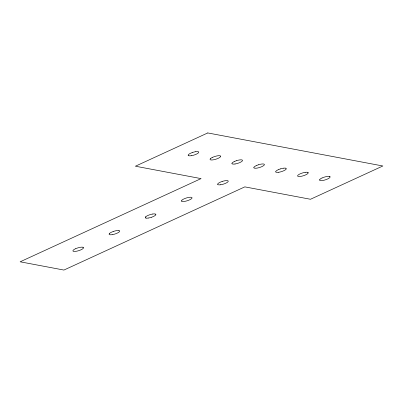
<?xml version="1.0" encoding="UTF-8"?>
<svg xmlns="http://www.w3.org/2000/svg" width="403" height="403" viewBox="0 0 403 403"><rect width="100%" height="100%" fill="white"/><g stroke="black" fill="none" stroke-linecap="round" stroke-linejoin="round"><path stroke-width="0.6" d="M191.224 155.729A5.531 1.461 -17.2 0 0 196.201 154.228A5.491 1.451 -17.2 0 0 198.266 152.974A5.531 1.461 -17.2 0 0 197.984 151.624A5.491 1.451 -17.2 0 0 195.692 151.704M188.201 155.432A5.531 1.461 -17.2 0 1 190.715 153.19A5.491 1.451 -17.2 0 1 192.73 152.43M192.694 152.42A5.531 1.461 -17.2 0 1 195.677 151.694M191.284 155.709A5.491 1.451 -17.2 0 1 188.282 155.412M220.582 156.127A5.531 1.461 -17.2 0 1 220.149 157.105A5.491 1.451 -17.2 0 1 218.088 158.354A5.491 1.451 -17.2 0 1 213.147 159.85A5.491 1.451 -17.2 0 1 210.129 159.558A5.491 1.451 -17.2 0 1 210.578 158.575M210.522 158.581A5.531 1.461 -17.2 0 1 212.598 157.321M212.608 157.341A5.491 1.451 -17.2 0 1 214.582 156.571A5.531 1.461 -17.2 0 1 217.56 155.825A5.491 1.451 -17.2 0 1 219.877 155.77A5.491 1.451 -17.2 0 1 220.567 156.137M234.999 163.996A5.531 1.461 -17.2 0 0 239.971 162.49A5.491 1.451 -17.2 0 0 242.037 161.235A5.531 1.461 -17.2 0 0 241.755 159.89A5.491 1.451 -17.2 0 0 239.463 159.966A5.531 1.461 -17.2 0 0 236.465 160.686M231.972 163.694A5.531 1.461 -17.2 0 1 234.486 161.452M235.055 163.976A5.491 1.451 -17.2 0 1 232.753 164.041A5.491 1.451 -17.2 0 1 232.007 163.689M234.526 161.462A5.491 1.451 -17.2 0 1 236.501 160.691M83.451 247.578A5.531 1.461 -17.2 0 1 83.013 248.555A5.491 1.451 -17.2 0 1 80.953 249.81A5.531 1.461 -17.2 0 1 75.981 251.311A5.491 1.451 -17.2 0 1 72.993 251.009A5.531 1.461 -17.2 0 1 73.422 250.026A5.531 1.461 -17.2 0 1 75.467 248.772M75.472 248.792A5.491 1.451 -17.2 0 1 77.447 248.021A5.531 1.461 -17.2 0 1 80.429 247.276A5.491 1.451 -17.2 0 1 82.711 247.23M82.766 247.2A5.531 1.461 -17.2 0 1 83.481 247.568M109.571 233.397A5.531 1.461 -17.2 0 1 111.646 232.138A5.491 1.451 -17.2 0 1 113.626 231.382M113.626 231.367A5.531 1.461 -17.2 0 1 116.608 230.637A5.491 1.451 -17.2 0 1 118.925 230.581M112.18 234.667A5.491 1.451 -17.2 0 1 109.173 234.37A5.491 1.451 -17.2 0 1 109.626 233.392M112.195 234.662A5.491 1.451 -17.2 0 0 117.137 233.171A5.491 1.451 -17.2 0 0 119.197 231.921A5.531 1.461 -17.2 0 0 119.631 230.939A5.491 1.451 -17.2 0 0 118.905 230.587M146.057 218.094A5.491 1.451 -17.2 0 1 145.347 217.731M145.78 216.759A5.491 1.451 -17.2 0 1 147.841 215.504A5.491 1.451 -17.2 0 1 152.808 214.008M151.347 217.298A5.491 1.451 -17.2 0 1 148.39 218.018M145.387 217.721A5.491 1.451 -17.2 0 1 145.821 216.749M155.81 214.3A5.531 1.461 -17.2 0 1 155.377 215.283A5.491 1.451 -17.2 0 1 153.316 216.532A5.491 1.451 -17.2 0 1 151.342 217.303M148.339 218.038A5.531 1.461 -17.2 0 1 146.022 218.104M152.787 214.018A5.491 1.451 -17.2 0 1 155.79 214.315M182.005 200.11A5.491 1.451 -17.2 0 1 186.025 198.1A5.531 1.461 -17.2 0 1 188.972 197.364A5.491 1.451 -17.2 0 1 191.289 197.309A5.531 1.461 -17.2 0 1 191.556 198.644A5.491 1.451 -17.2 0 1 187.536 200.659A5.531 1.461 -17.2 0 1 182.206 201.465A5.491 1.451 -17.2 0 1 181.531 201.092M181.501 201.102A5.531 1.461 -17.2 0 1 181.934 200.12M220.703 184.76A5.531 1.461 -17.2 0 0 225.68 183.259A5.491 1.451 -17.2 0 0 227.74 182.005A5.531 1.461 -17.2 0 0 227.458 180.655A5.491 1.451 -17.2 0 0 225.166 180.735A5.531 1.461 -17.2 0 0 222.174 181.451M217.68 184.463A5.531 1.461 -17.2 0 1 220.194 182.221A5.491 1.451 -17.2 0 1 222.209 181.461M220.758 184.74A5.491 1.451 -17.2 0 1 217.756 184.448M253.86 167.824A5.531 1.461 -17.2 0 1 256.368 165.583M258.353 164.817A5.531 1.461 -17.2 0 1 261.33 164.086A5.491 1.451 -17.2 0 1 263.653 164.031A5.531 1.461 -17.2 0 1 263.92 165.366A5.491 1.451 -17.2 0 1 261.859 166.62A5.531 1.461 -17.2 0 1 256.882 168.127A5.491 1.451 -17.2 0 1 253.935 167.809M256.414 165.593A5.491 1.451 -17.2 0 1 258.388 164.822M285.526 168.152A5.531 1.461 -17.2 0 1 285.808 169.502A5.491 1.451 -17.2 0 1 283.747 170.751A5.531 1.461 -17.2 0 1 278.77 172.257M275.748 171.955A5.531 1.461 -17.2 0 1 278.256 169.718M280.236 168.948A5.531 1.461 -17.2 0 1 283.218 168.217M278.826 172.237A5.491 1.451 -17.2 0 1 275.823 171.94M278.302 169.723A5.491 1.451 -17.2 0 1 280.276 168.953M283.233 168.232A5.491 1.451 -17.2 0 1 285.536 168.162M308.129 172.65A5.531 1.461 -17.2 0 1 307.696 173.633A5.491 1.451 -17.2 0 1 305.635 174.882A5.531 1.461 -17.2 0 1 300.658 176.388A5.491 1.451 -17.2 0 1 297.671 176.081A5.531 1.461 -17.2 0 1 298.099 175.098A5.531 1.461 -17.2 0 1 300.144 173.849A5.491 1.451 -17.2 0 1 302.124 173.094A5.531 1.461 -17.2 0 1 305.106 172.348M307.444 172.277A5.531 1.461 -17.2 0 1 308.159 172.64M305.121 172.363A5.491 1.451 -17.2 0 1 307.424 172.298M330.017 176.781A5.531 1.461 -17.2 0 1 329.578 177.763A5.491 1.451 -17.2 0 1 327.518 179.013A5.491 1.451 -17.2 0 1 322.576 180.509A5.491 1.451 -17.2 0 1 319.559 180.212A5.491 1.451 -17.2 0 1 320.007 179.234M319.952 179.239A5.531 1.461 -17.2 0 1 322.027 177.98M322.073 177.985A5.491 1.451 -17.2 0 1 324.047 177.214A5.491 1.451 -17.2 0 1 326.994 176.499A5.491 1.451 -17.2 0 1 329.306 176.428M329.286 176.428A5.491 1.451 -17.2 0 1 329.997 176.796M207.762 132.94L135.398 166.212L201.057 178.61L20.15 261.799L63.921 270.06L244.828 186.871L310.486 199.268L382.85 165.991L207.762 132.94"/></g></svg>
